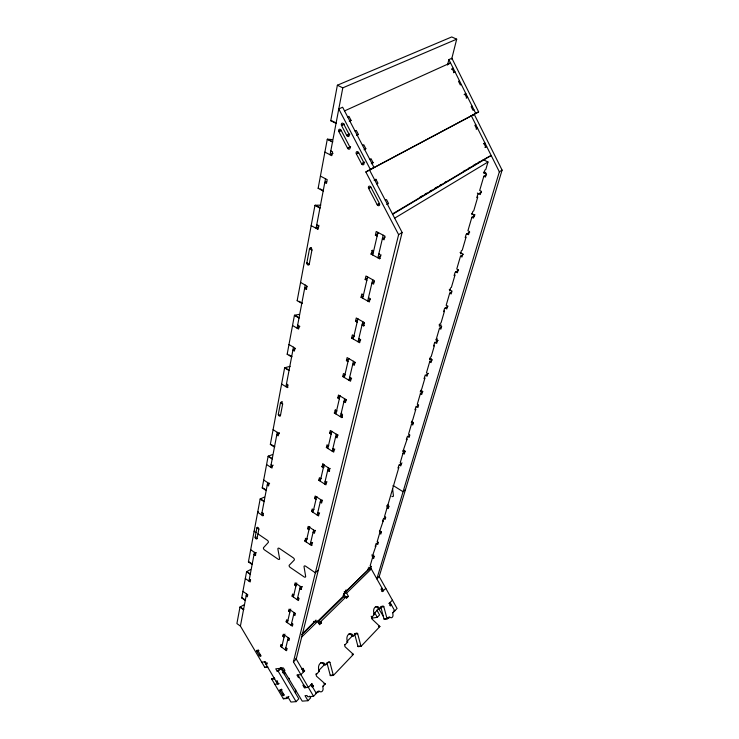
<?xml version="1.0" encoding="UTF-8"?>
<svg xmlns="http://www.w3.org/2000/svg" width="739" height="739" viewBox="0 0 739 739"><rect width="100%" height="100%" fill="white"/><g stroke="black" fill="none" stroke-linecap="round" stroke-linejoin="round"><path stroke-width="1.11" d="M243.916 604.844L240.24 606.959A1.57 0.517 -54.7 0 0 239.963 607.172L236.905 623.568L240.406 626.081L264.895 667.52L267.703 667.197A1.552 1.192 86.4 0 0 267.887 666.966M244.969 599.763L245.57 600.188A1.589 0.517 -54.9 0 1 245.274 600.474L241.69 597.934L246.577 571.746A1.617 0.545 -55.2 0 1 246.854 571.543L250.613 569.538M252.35 564.273A1.626 0.554 -55.4 0 1 252.128 564.485L248.406 561.917L260.146 499.037A1.7 0.628 -56.2 0 1 260.433 498.843L264.35 497.125M266.428 490.336A1.718 0.637 -56.5 0 1 266.188 490.548L262.216 487.934L268.118 456.332A1.755 0.674 -56.9 0 1 268.414 456.148L272.423 454.605M274.465 447.077L270.335 444.435L284.626 367.856A1.866 0.767 -58.8 0 1 284.94 367.689L290.15 366.322M289.171 354.96L291.951 356.632A1.894 0.785 -59.1 0 1 291.609 356.909L287.166 354.249L294.427 315.368A1.94 0.831 -60 0 1 294.75 315.22L299.027 314.408M301.974 303.23A1.968 0.841 -60.5 0 1 301.798 303.359L297.161 300.681L314.953 205.387A2.115 0.951 -63 0 1 315.285 205.266L320.855 205.119M323.359 190.865A2.152 0.97 -63.5 0 1 323.174 190.976L318.139 188.306L327.275 139.32A2.226 1.025 -65 0 1 327.626 139.228L332.199 139.579M336.421 123.127A2.272 1.044 -65.5 0 1 336.033 123.376L330.749 120.725L337.372 85.216L451.732 36.95L456.693 39.176L451.658 59.138M282.621 404.178L280.478 402.857A1.376 0.905 54 0 1 281.744 402.478A1.376 0.905 54 0 1 282.621 404.178L280.451 415.586A1.358 0.887 53.6 0 1 279.194 415.937A1.358 0.887 53.6 0 1 278.335 414.256L280.478 402.857L282.261 401.573M240.406 626.081L246.53 593.907M254.438 552.329L248.969 581.103L250.558 579.709M257.061 538.555L258.835 529.189A1.238 0.739 50.6 0 0 258.04 527.692A1.238 0.739 50.6 0 0 256.923 527.895L255.158 537.262A1.229 0.73 50.4 0 0 255.943 538.74A1.229 0.73 50.4 0 0 257.061 538.555L255.158 537.262L255.925 536.616M267.694 482.641L261.56 514.871L263.232 513.513M277.264 432.324L270.64 467.177L273.208 465.173M293.457 347.201L285.947 386.7L287.739 385.435M305.272 285.097L297.078 328.171L299.858 326.352M309.225 264.313L311.932 250.115A1.543 1.118 60.5 0 0 310.962 248.156A1.543 1.118 60.5 0 0 309.512 248.775L306.833 262.973A1.533 1.09 59.8 0 0 307.793 264.904A1.533 1.09 59.8 0 0 309.225 264.313L306.833 262.973L307.563 262.539M325.502 178.764L316.08 228.305L318.999 226.661M456.693 39.176L342.794 87.849L330.065 154.774L333.077 153.296M256.313 552.55L254.022 554.499L255.278 555.359L255.694 553.188L250.678 549.751M258.299 511.757L257.671 512.266L262.862 515.739L263.306 513.42L262.003 512.543M279.213 432.795L278.16 435.844L276.765 434.966L279.231 433.119M281.605 384.04L287.397 387.587L287.942 384.751L286.483 383.864M307.313 286.723L304.653 288.367L306.214 289.263L306.842 285.993L300.57 282.418M311.174 225.626L317.715 229.192L318.398 225.644L319.008 225.303M285.808 647.918L287.028 648.787L286.566 650.708L280.487 646.357L280.931 644.436L282.141 645.304M284.062 637.055L282.834 636.177L283.286 634.219L289.448 638.598L288.977 640.547L287.748 639.678L289.18 638.293M291.609 623.319L292.866 624.196L292.385 626.201L286.15 621.813L286.612 619.799L287.859 620.677M289.864 612.049L288.607 611.171L289.078 609.121L295.397 613.527L294.907 615.578L293.642 614.691L295.101 613.315M297.688 597.565L298.972 598.461L298.473 600.558L292.071 596.133L292.561 594.027L293.845 594.904M296.681 585.186L295.942 585.87L294.649 584.983L295.147 582.84L301.623 587.283L301.115 589.426L299.822 588.54L302.039 586.489M312.043 545.068L311.535 545.521L304.791 541.022L305.835 538.251M308.985 529.66L307.618 528.755L308.172 526.399L314.999 530.916L314.444 533.281L313.077 532.376L315.368 530.353M317.742 512.598L319.137 513.513L318.555 515.942L311.627 511.406L312.191 508.977L313.576 509.882M315.996 499.435L314.602 498.52L315.174 496.035L322.195 500.589L321.613 503.074L320.209 502.16L322.537 500.164M325.114 481.375L326.546 482.29L325.936 484.849L318.814 480.276L319.405 477.717L320.828 478.632M324.172 466.983L323.377 467.639L321.936 466.725L323.072 463.676M332.873 448.499L334.342 449.423L333.705 452.12L326.37 447.52L326.989 444.823L328.458 445.746M331.146 434.162L329.668 433.248L330.296 430.486L337.741 435.095L337.095 437.848L335.598 436.925L338.019 434.994M342.434 417.193L341.889 417.618L334.333 412.999L335.543 409.739M339.34 398.866L337.815 397.942L338.48 395.032L346.157 399.66L345.464 402.57L343.931 401.637L346.397 399.753M349.676 377.278L351.247 378.211L350.535 381.204L342.748 376.567L343.441 373.564L344.993 374.488M347.995 361.583L346.415 360.66L347.127 357.584L355.034 362.23L354.304 365.306L352.725 364.373L355.237 362.535M358.803 338.61L360.42 339.543L359.671 342.72L351.635 338.065L352.364 334.887L353.972 335.811M357.14 322.158L355.514 321.225L356.263 317.973L364.438 322.638L363.662 325.89L362.027 324.957L364.586 323.174M368.475 297.669L370.137 298.602L369.343 301.965L361.038 297.3L361.814 293.937L363.477 294.87M366.83 280.395L365.158 279.462L365.953 276.007L374.396 280.681L373.574 284.127L371.883 283.194L374.488 281.476M380.188 258.373L379.597 258.752L371.015 254.077L372.428 250.142M377.121 236.074L375.384 235.141L376.225 231.473L384.964 236.147L384.095 239.806L382.349 238.873L384.991 237.237M281.698 647.225L284.515 635.097M287.397 622.691L290.335 609.998M293.355 597.01L296.441 583.727M306.14 541.918L309.53 527.295M313.013 512.312L316.578 496.95M320.236 481.191L323.987 465.025M327.83 448.434L331.783 431.41M335.848 413.923L340.014 395.956M344.3 377.49L348.706 358.507M353.233 338.989L357.898 318.906M362.692 298.233L367.634 276.94M372.724 255.01L377.971 232.406M288.21 637.72L285.346 649.84L286.861 648.362M294.131 612.64L291.138 625.323L292.672 623.855M300.32 586.396L297.189 599.671L298.759 598.211M313.632 530.011L310.186 544.625L312.615 542.463M320.791 499.675L317.17 515.037L319.636 512.894M328.319 467.778L324.504 483.934L327.017 481.828M336.254 434.172L332.236 451.196L334.795 449.118M344.614 398.737L340.374 416.694L342.111 415.336M353.454 361.297L348.974 380.28L351.625 378.294M362.794 321.705L358.055 341.787L360.761 339.857M372.705 279.739L367.68 301.032L370.424 299.175M383.208 235.205L377.878 257.809L380.677 256.036M311.535 545.521L312.08 543.211L310.731 542.306M330.084 468.424L327.7 470.392L329.151 471.306L329.77 468.692L322.546 464.11M341.889 417.618L342.563 414.782L341.048 413.849L341.871 413.212M379.597 258.752L381.028 254.807M326.934 662.726L330.25 675.307A1.543 1.127 85.4 0 0 330.416 675.705L333.418 675.4A1.552 1.127 85.3 0 1 333.243 675.003L329.917 662.384A1.552 1.136 84.8 0 0 328.31 662.042L325.65 664.786A5.459 4.028 85.2 0 0 319.969 663.604A5.459 4.028 85.2 0 0 319.396 671.234L316.689 674.033A1.57 1.164 85.7 0 0 316.523 676.222L324.957 683.723A1.57 1.155 86.1 0 1 325.197 684.046L323.312 686.032A1.57 1.155 86.3 0 0 322.952 687.76A3.159 2.319 86.4 0 1 322.49 690.91A3.159 2.319 86.4 0 1 320.199 691.732L319.239 691.131A1.58 1.164 86.7 0 0 318.213 691.39L313.558 696.286L293.42 661.848L398.617 234.651L365.833 171.965L478.623 111.894L451.88 58.252L448.887 59.591L447.52 65.05M369.454 169.896L402.127 232.462L296.237 659.049L293.42 661.848M315.498 621.979L315.987 620.076L301.826 634.598M317.474 621.471L343.746 595.791L344.79 592.004L346.471 590.378L345.88 589.981M345.621 590.932L346.203 591.32L346.471 590.378M346.203 591.32L368.465 569.621L371.154 566.25M379.403 532.08L383.31 520.681L382.497 521.448L383.098 519.397L385.536 517.124M411.318 422.542L412.87 419.419L415.863 409.138L415.004 409.859L415.715 407.42L418.283 405.268M449.654 290.954L450.494 288.044L451.39 287.397L455.03 274.936L454.125 275.582L454.993 272.617L458.586 270.049M460.471 253.81L461.358 250.752L462.272 250.124L466.097 237.007L465.182 237.625L466.097 234.503L469.727 232.046M471.87 214.698L472.803 211.474L473.727 210.874L477.754 197.054L476.831 197.646L477.791 194.357L481.468 192.02M374.073 556.264L372.484 557.806L370.119 565.898L371.274 566.665L370.719 568.55L368.798 567.284M381.241 531.794L379.624 533.318L377.167 541.752L378.35 542.518L377.768 544.495L376.086 543.396M388.917 506.086L387.079 507.785L384.511 516.589L385.721 517.355L385.121 519.406L383.393 518.307M405.489 451.095L402.977 453.303L400.178 462.9L401.443 463.686L400.787 465.921L398.986 464.813M413.166 422.745L411.475 424.195L408.538 434.236L409.84 435.022L409.157 437.368L407.3 436.25M422.939 391.605L420.362 393.739L417.295 404.251L418.625 405.037L417.914 407.494L416.011 406.367M432.278 359.736L429.673 361.824L426.458 372.844L427.835 373.629L427.077 376.197L425.128 375.07M437.922 340.356L436.065 339.903L439.446 328.338L441.201 326.989M451.483 291.877L449.7 293.18L446.162 305.336L447.612 306.131L446.781 308.957L444.97 307.969M463.196 254.327L460.489 256.221L456.767 268.996L458.254 269.79L457.386 272.765L455.529 271.776M474.586 215.492L471.851 217.294L467.926 230.762L469.459 231.556L468.544 234.688L466.623 233.69M486.595 174.561L483.823 176.27L479.676 190.468L481.265 191.253L480.304 194.56L477.339 193.073M483.13 159.615L487.989 161.989L485.8 169.49L484.867 170.062L483.879 173.453L485.735 172.326M387.079 507.785L388.298 508.552L388.908 506.464L387.171 505.365M420.362 393.739L421.71 394.524L422.44 392.03L420.509 390.903M434.68 342.259L436.694 343.395L437.479 340.697M474.235 216.684L474.881 214.495M502.095 170.118L499.352 171.827L376.844 578.877L379.199 576.54L502.095 170.118L474.244 114.342L365.833 171.965M288.903 696.387L286.843 698.503L286.113 697.265L288.025 697.099L290.935 702.05L296.08 701.644L298.815 698.808L280.986 668.481L278.187 671.243L277.236 671.354L275.758 668.841L283.434 667.973L284.921 670.504L283.952 670.606L302.233 701.154L307.969 700.701L310.703 697.838L309.724 696.166M333.418 675.4L353.344 654.449A1.515 1.09 84 0 0 353.103 654.135L345.048 646.736A1.515 1.099 83.6 0 1 345.196 644.62L347.746 641.988A5.275 3.806 83.1 0 1 348.235 634.662A5.275 3.806 83.1 0 1 353.63 635.919L356.133 633.341A1.496 1.072 82.8 0 1 357.658 633.702L360.909 645.932A1.496 1.072 83.3 0 0 361.075 646.311L358.092 646.69A1.496 1.072 83.4 0 1 357.925 646.302L354.683 634.108A1.496 1.072 82.9 0 0 354.369 633.72M361.075 646.311L379.846 626.57A1.469 1.035 82.2 0 0 379.624 626.266L371.92 618.949A1.469 1.044 81.7 0 1 372.04 616.926L374.442 614.442A5.099 3.603 81.4 0 1 374.858 607.393A5.099 3.603 81.4 0 1 379.994 608.714L382.359 606.285A1.45 1.016 81.1 0 1 383.809 606.664L386.987 618.525A1.45 1.016 81.6 0 0 387.144 618.894L384.178 619.337A1.441 1.016 81.6 0 1 384.021 618.959L380.853 607.135M387.144 618.894L388.788 617.167A1.45 1.007 81.6 0 1 389.961 617.194A2.891 2.014 81.4 0 0 392.307 617.231A2.891 2.014 81.4 0 0 392.871 614.127A1.441 0.998 81.3 0 1 393.157 612.576L397.065 608.465L379.199 576.54M311.535 683.63L313.512 686.115L312.098 687.113M390.201 605.851L391.467 604.973L389.822 605.232M312.034 683.584L308.357 687.39L304.376 687.76L302.888 685.219L303.886 685.127M388.88 603.486L392.455 600.216M371.163 616.243L372.197 618.09L377.296 617.324L379.587 614.94L376.844 610.072M304.376 687.76L305.752 686.337M318.601 670.679L324.162 664.952L325.65 664.786M346.914 641.507L352.143 636.122L353.63 635.919M373.583 614.035L378.516 608.945L379.994 608.714M274.381 677.866L272.007 678.845A1.543 1.182 87.1 0 0 271.703 679.058L283.36 698.789L284.053 698.087M302.62 668.37L304.607 670.864L300.902 674.633L296.939 675.049L298.427 677.598L299.415 677.497M382.229 591.625L385.832 588.383M283.166 694.06L282.474 694.762A1.136 0.61 46.8 0 0 283.73 695.63A1.136 0.61 46.8 0 0 283.896 694.642L281.467 690.512A1.136 0.61 46.9 0 0 280.21 689.653A1.136 0.61 46.9 0 0 280.044 690.642L282.474 694.762L283.896 694.642M282.159 689.81L280.044 690.642L281.513 689.154M303.119 668.315L301.697 669.312M380.899 589.251L382.165 588.373L381.675 588.456M274.853 684.388L279.093 683.557M276.913 680.933L276.22 681.626L277.633 681.072M277.236 671.354L280.035 668.583L280.986 668.481M319.257 624.686L321.52 622.866L320.8 621.61L317.853 622.062L343.136 597.324L348.448 596.401L346.591 593.131L343.653 593.657L368.382 569.547L371.301 568.984L383.504 590.757L381.546 591.089M346.277 598.128L348.448 596.401M320.8 621.61L346.074 596.816L346.776 598.045M301.327 637.369L317.816 621.259L319.747 624.603M346.591 593.131L371.301 568.984M301.614 634.644L314.869 621.711L317.816 621.259M267.416 662.957L266.003 664.324L266.945 664.213L265.467 661.71L261.726 662.162M280.487 646.357L281.91 644.981M373.842 555.118L372.244 556.652L376.022 545.687L375.218 546.454L375.781 544.495L378.192 542.195M282.834 636.177L284.986 634.117M260.017 654.846L259.306 655.53A1.145 0.619 47.9 0 0 260.562 656.38A1.145 0.619 47.9 0 0 260.701 655.345L258.234 651.161A1.145 0.619 48.1 0 0 256.978 650.311A1.145 0.619 48.1 0 0 256.839 651.345L259.306 655.53L260.701 655.345M258.946 650.486L256.839 651.345L258.354 649.904M286.15 621.813L287.6 620.437M288.607 611.171L290.796 609.112M301.115 589.426L301.604 588.974M292.071 596.133L293.549 594.766M301.623 587.283L302.122 586.831M388.502 504.94L386.866 506.446L388.298 503.592L398.875 467.371L398.035 468.12L398.69 465.884L402.016 462.919M318.333 570.028L315.35 572.78L305.623 566.194A1.681 1.016 48.5 0 0 304.015 566.601L305.669 576.494A1.672 0.998 48.4 0 1 304.071 576.882L290.187 567.413A1.663 0.988 48.9 0 1 289.189 565.261L294.288 560.014A1.672 1.007 49 0 0 293.291 557.834L279.407 548.43A1.663 0.998 49.6 0 0 277.855 548.865L279.628 558.749A1.654 0.979 49.4 0 1 278.086 559.164L264.479 549.881A1.644 0.97 50 0 1 263.472 547.738L268.331 542.408A1.654 0.988 50.1 0 0 267.315 540.246L257.948 533.891M405.526 489.458L403.078 491.731L393.942 486.013A1.524 1.035 47.9 0 0 392.88 485.809M294.649 584.983L296.792 583.016M247.62 594.627L246.142 595.93L247.343 596.779L247.731 594.756L242.909 591.366M304.791 541.022L307.332 538.777M404.482 450.291L402.801 451.76L407.18 438.911L406.33 439.65L407.013 437.312L409.545 435.123M307.618 528.755L309.927 526.75M311.627 511.406L313.955 509.411M255.278 555.359L255.786 554.924M314.602 498.52L316.948 496.543M318.814 480.276L321.179 478.318M254.641 530.87L254.124 531.304L256.036 532.597M329.151 471.306L329.677 470.872M421.951 390.534L420.223 391.947L421.821 388.732L424.962 377.971L424.094 378.673L424.842 376.114L428.306 373.306M257.699 527.249L256.923 527.895L258.835 529.189M262.862 515.739L263.389 515.314M321.936 466.725L324.236 464.849M326.37 447.52L328.781 445.589M431.308 358.507L429.562 359.893L430.329 357.27L431.207 356.567L434.504 345.279L433.617 345.972L434.403 343.284L437.913 340.55M269.624 483.186L267.232 485.08L268.562 485.948L269.033 483.509L263.694 480.017M329.668 433.248L332.097 431.327M436.065 339.903L437.386 338.887M334.333 412.999L337.067 410.893M441.128 324.92L439.363 326.268L440.167 323.506L441.054 322.832L444.508 310.98L443.622 311.646L444.444 308.828L447.991 306.168M337.815 397.942L340.282 396.067M342.748 376.567L345.242 374.719M346.415 360.66L348.937 358.831M287.397 387.587L287.961 387.19M351.635 338.065L354.175 336.263M363.662 325.89L364.235 325.493M355.514 321.225L358.369 319.266M295.471 348.457L292.893 350.194L294.381 351.09L294.953 348.087L288.977 344.531M361.038 297.3L363.625 295.572M365.158 279.462L367.763 277.762M379.597 253.689L378.719 254.244L380.446 255.177M371.015 254.077L373.555 252.489M398.617 234.651L402.127 232.462M306.214 289.263L306.814 288.894M343.755 124.124L341.529 125.501L346.794 135.57A1.709 1.293 67.3 0 0 348.697 136.401A1.709 1.293 67.3 0 0 349.03 134.221L343.755 124.124A1.718 1.302 68 0 0 341.852 123.293A1.718 1.302 68 0 0 341.529 125.501L344.392 124.161M349.279 121.482L351.053 120.383L348.956 116.346L347.69 116.928M447.936 64.469L450.531 62.88L344.55 110.905M341.067 130.221L338.859 131.57L347.598 148.243A1.69 1.284 66.5 0 0 349.492 149.084A1.69 1.284 66.5 0 0 349.815 146.932L341.067 130.221A1.709 1.284 67.6 0 0 339.173 129.39A1.709 1.284 67.6 0 0 338.859 131.57L340.882 130.618M375.384 235.141L378.045 233.524M451.483 69.309L453.21 68.256L452.222 68.709L454.023 72.33L455.012 71.859L453.57 72.736M349.03 134.221L346.794 135.57L349.815 134.119M394.478 218.273L487.989 161.989M356.604 135.542L358.397 134.461L356.3 130.452L355.053 131.052M419.872 197.276L422.837 195.512M424.814 194.329L426.791 193.156M429.756 191.392L431.733 190.209M434.698 188.445L437.664 186.681M439.64 185.507L441.617 184.325M444.582 182.561L446.559 181.388M463.362 171.383L465.339 170.21M468.304 168.446L470.281 167.263M473.246 165.499L476.212 163.735M478.188 162.562L480.165 161.379M393.009 213.636L486.798 157.776M392.621 214.264L491.195 155.504L487.675 157.315M349.815 146.932L347.598 148.243L350.6 146.756M358.609 152.557L356.364 153.869L361.583 163.846A1.69 1.293 65.4 0 0 363.486 164.695A1.69 1.293 65.4 0 0 363.828 162.552L358.609 152.557A1.7 1.293 66.1 0 0 356.706 151.707A1.7 1.293 66.1 0 0 356.364 153.869L358.35 152.862M364.031 149.777L365.823 148.733L363.745 144.733L362.507 145.361M387.356 204.176L388.548 203.493L386.506 199.576L385.315 200.269M464.138 94.657L465.884 93.65L464.914 94.139L466.697 97.714L467.667 97.225L466.217 98.065M311.442 247.657L309.512 248.775L311.932 250.115M379.107 203.613L377.186 204.712L368.622 188.362A1.672 1.275 63.7 0 1 368.964 186.274A1.672 1.275 63.7 0 1 370.867 187.143L379.449 203.53A1.663 1.275 62.5 0 1 379.089 205.59A1.663 1.275 62.5 0 1 377.186 204.712L379.449 203.53M363.828 162.552L361.583 163.846L364.761 162.072M371.292 163.707L373.093 162.682L371.024 158.709L369.796 159.347M317.715 229.192L318.324 228.85M369.509 170.007L374.026 167.476L342.628 107.22L338.785 108.947L370.35 169.425M471.371 115.866L478.623 111.894M370.562 187.29L368.622 188.362L370.867 187.143M376.77 183.9L377.971 183.235L375.92 179.3L374.71 179.965M374.119 180.288L375.92 179.3M475.824 124.78L474.872 125.297L476.637 128.835L477.588 128.309L476.138 129.103M483.454 143.736L484.923 142.96L483.98 143.505L485.735 147.015L486.668 146.47L484.923 147.394M371.874 163.328L373.093 162.682M473.902 109.714L472.942 110.222L471.159 106.656L472.129 106.148M386.737 204.435L388.548 203.493M326.647 181.563L324.781 182.533L326.481 183.42L327.201 179.651L320.412 176.094M364.595 149.361L365.823 148.733M357.149 135.071L358.397 134.461M461.302 84.458L460.314 84.939L458.522 81.336L459.51 80.865M349.796 120.965L351.053 120.383M380.871 606.516L381.86 606.359M381.342 607.052L383.809 606.664M393.296 611.098L394.774 610.876L390.146 602.608M373.703 614.562L374.442 614.442M318.574 623.319L321.52 622.866M392.658 612.649L393.157 612.576M371.551 617L372.04 616.926M384.021 618.959L386.488 618.598M378.627 626.404L379.624 626.266M378.858 626.709L379.846 626.57M355.136 633.471L355.635 633.406M355.182 634.044L357.658 633.702M346.997 642.089L347.746 641.988M344.697 644.685L345.196 644.62M357.925 646.302L360.41 645.988M352.106 654.255L353.103 654.135M352.346 654.569L353.344 654.449M265.597 667.16L267.472 666.938M327.423 662.671L329.917 662.384M282.446 672.73L284.016 672.564M302.463 671.095L304.607 670.864M318.648 671.317L319.396 671.234M315.692 674.134L316.689 674.033M272.007 678.845L274.354 678.605M271.703 679.058L274.529 678.762A1.552 1.182 87 0 1 274.751 678.596M330.25 675.307L332.744 675.058M323.95 683.815L324.957 683.723M324.199 684.138L325.197 684.046M311.35 686.319L313.512 686.115M322.814 686.069L323.312 686.032M317.207 691.473L317.715 691.436M315.793 693.45L316.301 693.404L311.119 684.536M283.36 698.789L286.843 698.503M313.558 696.286L307.738 696.766L306.999 695.51L305.022 695.676L307.969 700.701M337.372 85.216L342.794 87.849M483.408 172.196L486.419 173.674L485.431 177.055L483.823 176.27M332.014 120.919L335.534 122.683M327.626 139.228L331.977 141.445M327.275 139.32L332.495 141.98A2.235 1.016 -64.9 0 1 332.846 141.888M471.427 213.405L474.346 214.892L473.403 218.088L471.851 217.294M330.804 150.876L332.541 151.763L331.793 155.67L324.892 152.114M460.064 252.479L462.891 253.976L462.004 257.015L460.489 256.221M320.181 188.935L323.543 190.717M315.285 205.266L319.433 207.493M314.953 205.387L319.932 208.056A2.115 0.942 -62.9 0 1 320.264 207.936M449.266 289.605L452.019 291.092L451.169 293.974L449.7 293.18M371.837 250.512L373.555 251.445M316.754 224.748L318.398 225.644M439.003 324.901L441.673 326.389L440.869 329.132L439.446 328.338M429.849 358.868L431.825 359.995L431.059 362.609L429.673 361.824M299.055 301.29L302.149 303.082M294.75 315.22L298.565 317.447M294.427 315.368L299.009 318.038A1.949 0.822 -60 0 1 299.332 317.89M297.669 325.077L299.193 325.973L298.602 329.067L292.533 325.502M411.605 421.479L413.48 422.597L412.787 424.98L411.475 424.195M284.94 367.689L288.607 369.916M284.626 367.856L289.023 370.525A1.866 0.767 -58.8 0 1 289.337 370.359M403.097 450.688L404.926 451.806L404.261 454.088L402.977 453.303M334.989 410.154L336.504 411.078M278.335 414.256L280.451 415.586M273.088 429.682L278.658 433.211M271.342 444.582L274.779 446.781M268.414 456.148L271.813 458.337M268.118 456.332L272.201 458.965M379.707 530.981L381.407 532.08L380.816 534.085L379.624 533.318M271.111 464.665L272.469 465.542L271.989 468.055L266.585 464.545M371.717 555.007L374.211 556.643L373.648 558.564L372.484 557.806M263.195 488.073L266.502 490.253M368.198 568.189L368.77 568.568M367.893 569.233L368.465 569.621M260.433 498.843L263.712 501.014M260.146 499.037L264.082 501.642M305.327 538.703L306.676 539.599M344.208 591.606L344.79 592.004M343.053 595.311L343.746 595.791M249.329 562.056L252.424 564.19M246.854 571.543L249.921 573.676M246.577 571.746L250.253 574.305A1.617 0.545 -55.2 0 1 250.539 574.101M313.604 621.397L314.204 621.813M249.357 579.025L250.586 579.875L250.188 581.953L245.302 578.545M242.577 598.073L244.369 599.338M240.24 606.959L243.205 609.065M239.963 607.172L243.528 609.703A1.57 0.508 -54.8 0 1 243.796 609.49M278.187 671.243L296.08 701.644M277.162 681.534L278.631 684.018M264.525 661.821L277.679 684.111M281.707 667.779L284.487 672.508A1.533 1.164 86.4 0 1 284.303 674.652M295.822 658.338L303.683 671.806M297.919 674.947L305.364 687.667M344.115 594.47L345.51 596.909M374.544 612.446L377.296 617.324M383.375 616.418L378.848 608.982M381.389 589.168L382.719 591.542M389.37 603.403L390.7 605.768M471.196 115.515L499.352 171.827M448.887 59.591L475.75 113.418M392.594 488.59L393.434 495.869A1.515 1.025 47.7 0 1 391.855 496.34M389.342 617.675A2.882 2.014 81.4 0 1 387.559 618.026M375.467 606.747A5.099 3.603 81.4 0 1 378.516 608.945M348.956 633.905A5.265 3.806 83.2 0 1 352.143 636.122M320.818 662.726A5.459 4.028 85.3 0 1 324.162 664.952M319.239 691.482A3.15 2.319 86.5 0 1 317.197 691.99M331.127 120.475A2.272 1.053 -65.6 0 1 330.749 120.725M318.509 188.048A2.152 0.979 -63.6 0 1 318.139 188.306M241.976 597.648A1.589 0.527 -54.9 0 1 241.69 597.934M248.71 561.622A1.626 0.563 -55.3 0 1 248.406 561.917M262.53 487.638A1.718 0.637 -56.4 0 1 262.216 487.934M270.659 444.148A1.774 0.684 -57.2 0 1 270.335 444.435M287.508 353.963A1.894 0.785 -59.2 0 1 287.166 354.249M297.512 300.403A1.968 0.85 -60.5 0 1 297.161 300.681M265.125 667.206A1.543 1.192 86.4 0 1 264.895 667.52M295.341 692.942A3.076 2.309 87.2 0 0 295.609 690.226A1.533 1.145 87.1 0 1 295.591 689.293M289.291 679.002A1.533 1.155 86.5 0 1 289.041 678.18M280.524 667.585A5.358 4.092 86 0 1 279.49 669.128L280.903 668.961A5.358 4.092 86 0 0 281.393 668.389"/></g></svg>
